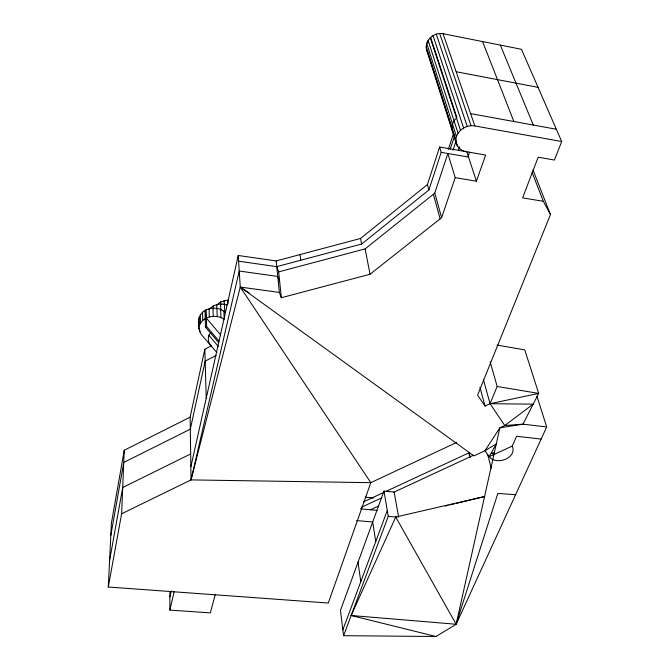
<?xml version="1.0" encoding="UTF-8"?>
<svg xmlns="http://www.w3.org/2000/svg" width="670" height="670" viewBox="0 0 670 670"><rect width="100%" height="100%" fill="white"/><g stroke="black" fill="none" stroke-linecap="round" stroke-linejoin="round"><path stroke-width="1" d="M215.154 594.793L210.363 612.882L169.862 610.085L169.912 591.719M456.789 442.359L370.803 482.668L328.283 603.034L108.289 587.012L121.622 513.773L124.243 450.24L190.138 417.159L204.827 349.238L211.318 345.887M108.289 587.012L111.413 523.161L124.243 450.24M216.988 352.705L201.528 334.766C196.913 327.446 196.737 314.548 205.497 310.126C211.703 307.103 219.944 307.455 225.137 312.279M198.998 328.995L199.057 317.689M466.077 151.671C461.555 150.842 457.468 147.71 456.186 143.196L426.589 49.865C424.194 40.535 434.001 31.792 443.063 33.726L521.453 49.287L561.711 141.537L554.425 160.046L538.186 157.199L522.6 197.868L543.345 201.31L550.455 214.551L477.584 395.149L485.03 406.079L490.046 403.709L538.688 393.407L524.752 349.866L497.065 345.084M110.818 535.439L123.741 462.434L190.314 429.185L205.162 361.088L216.159 355.452M109.579 560.656L122.702 487.5L190.665 453.942M456.186 143.196C453.816 132.836 465.106 124.042 474.846 125.935L561.711 141.537M398.65 517.299L394.161 492.073L383.977 491.077L340.469 610.378L343.584 635.696L435.961 636.5L456.161 624.256L499.862 427.828L504.795 425.517L533.203 404.152L490.046 403.709L483.497 379.873M190.841 466.814L238.227 255.488L276.174 260.94L360.56 238.445L427.41 184.568L439.604 147.023L485.633 155.063L476.412 181.202L455.206 177.651L447.861 153.497L434.771 193.044L433.373 194.275L365.15 248.88L278.67 271.878L281.333 297.723L370.033 274.256L441.614 217.675L455.206 177.651M121.622 513.773L191.034 479.904L239.232 271.032L277.748 276.45L279.683 281.71M169.904 596.937L171.302 590.848M169.862 610.085L174.116 591.811M281.333 297.723L279.373 292.438L240.262 287.07L370.803 482.668L191.034 479.904L240.262 287.07L238.227 255.488M456.103 624.155L497.835 493.413L515.607 494.72M238.595 261.191L276.752 266.635L361.624 244.039L428.884 189.995L441.187 152.341L439.604 147.023M448.305 149.377L453.548 133.498M450.173 149.209L454.754 135.382M453.012 150.172L456.027 141.136M458.322 150.407L459.327 147.434M468.246 156.152L469.603 152.207M342.864 629.85L387.277 510.498M343.584 635.696L388.265 516.336L383.977 491.077M490.122 361.75L497.173 386.481L490.046 403.709L504.795 425.517L522.969 424.185L546.703 426.949L456.161 624.256L351.147 615.495L395.736 517.031L484.695 496.453M199.258 325.913C202.533 315.989 216.259 313.828 224.249 319.297M497.173 386.481L538.688 393.407L522.969 424.185L499.862 427.828L484.946 450.751L489.167 456.747L512.274 446.061L516.57 436.279L541.142 439.068M209.249 309.264C213.487 304.247 221.075 302.966 227.138 305.009M216.762 305.118L220.698 301.894L227.842 300.001L228.043 303.895M210.874 332.504C207.415 335.921 207.499 341.809 210.69 345.393M428.004 42.076L426.723 43.475L456.454 136.429M205.229 318.677L206.36 318.091L220.681 334.983M218.696 342.596L205.481 327.128L206.62 326.533L206.109 309.892M363.534 501.872L384.404 492.165M386.297 491.278L468.824 452.878L470.507 457.426M361.214 507.374L381.465 497.969M393.575 492.341L473.481 455.231M370.543 509.786L378.5 506.101M494.083 453.774L493.288 454.143L494.284 452.895L491.261 452.97L493.966 454.528M445.207 506.084L448.238 505.356M450.265 504.87L454.31 503.89M456.337 503.405L484.678 496.587M356.49 520.556L372.688 522.022L375.744 541.494M388.265 516.336L396.573 517.106M360.468 508.84L376.934 510.381M365.175 497.165L373.709 497.986M441.187 152.341L468.548 157.065M470.6 113.632L556.343 129.243M456.161 71.74L538.069 87.36M351.147 615.495L435.961 636.5M248.997 292.773L240.262 287.07L473.883 455.893L484.946 450.751L496.286 443.892L489.167 456.747C496.294 465.784 517.366 458.129 512.274 446.061M208.805 335.268L218.336 346.39M206.62 326.533L219.031 341.089M395.736 517.031L456.161 624.256M453.23 133.012C450.341 127.861 452.568 121.203 456.906 117.593L430.651 37.386L430.249 37.696L460.491 130.281M426.589 49.865L427.828 52.754M500.331 45.091L533.278 125.039M532.993 169.962L550.455 214.551M482.593 41.574L513.882 121.513M532.064 172.332L543.345 201.31M276.752 266.635L278.67 271.878M443.063 33.726L474.846 125.935M439.662 33.5L471.06 125.726M436.237 34.12L467.233 126.429M433.021 35.56L463.632 127.978M466.814 151.747L476.412 181.202M428.097 40.401L458.046 133.162M459.076 146.772L459.712 148.765M426.204 46.699L455.818 139.854M428.147 53.742L453.247 132.777M453.556 133.766L457.518 146.236M536.955 396.246L546.703 426.949M434.771 193.044L441.614 217.675M433.373 194.275L440.165 218.914M427.41 184.568L428.884 189.995M479.938 387.185L485.03 406.079M487.609 454.294L491.278 468.338M198.806 320.771L199.317 322.772M468.824 452.878L469.821 456.932M365.15 248.88L370.033 274.256M360.56 238.445L361.624 244.039M358.04 562.197L360.787 581.686M300.034 254.583L300.755 260.245M276.174 260.94L279.373 292.438M224.4 304.255L224.785 312.245M224.115 300.579L224.308 304.473M223.864 311.115L224.199 318.275M220.698 301.894L220.832 304.825M220.547 304.046L220.815 310.043M220.606 309.373L220.974 317.563M216.745 304.641L217.214 316.55M213.253 305.981L213.37 308.987M212.943 308.15L213.244 316.341M209.057 308.753L209.333 316.944M205.497 310.126L205.749 318.325M204.987 310.478L205.481 327.128M204.827 349.238L206.226 398.231M202.524 312.178L202.742 320.386M200.322 314.758L200.531 322.974M199.727 329.958L199.777 332.019M190.138 417.159L191.034 479.904"/></g></svg>
